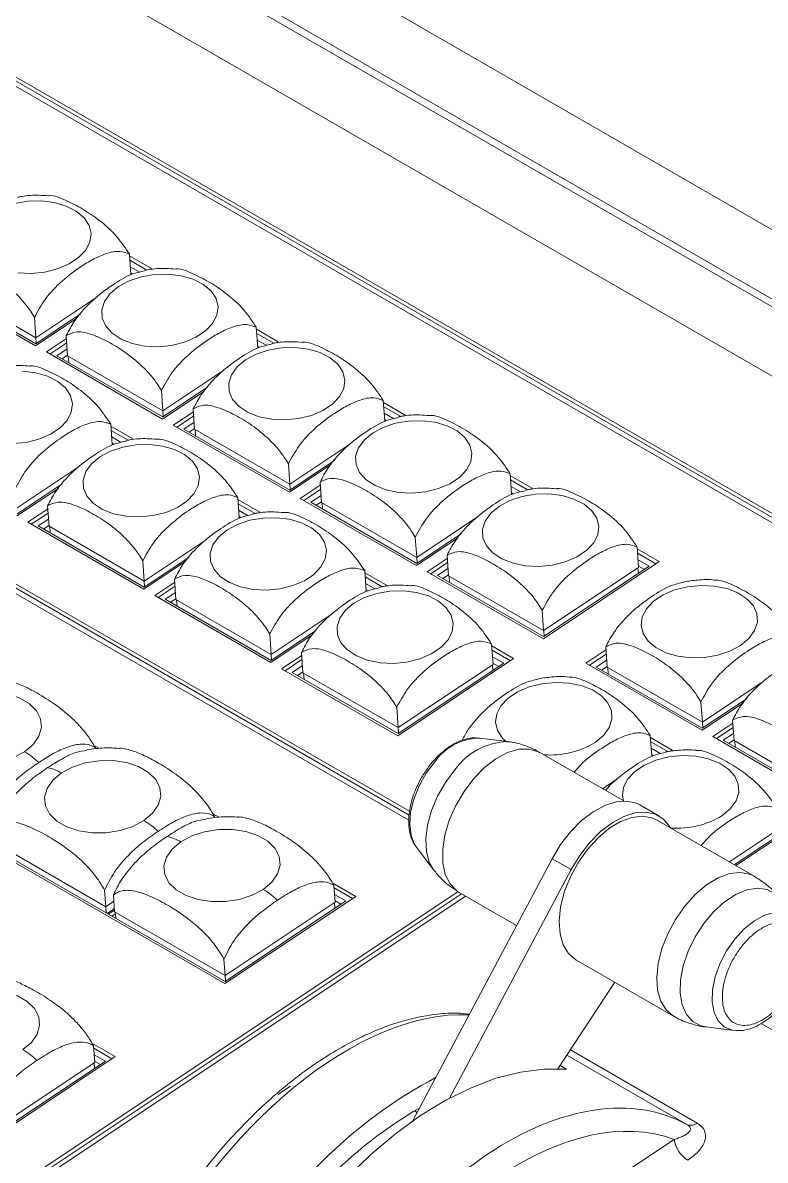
# Model space of a CAD drawing. Header units: millimetres. Extents: x 34 to 261, y 11 to 208.
# Drawn here: x 208.94 to 225.48, y 165.61 to 190.97 of the extents above; entities that cross this region are included whole.
import ezdxf

# ---------------------------------------------------------------- set-up
doc = ezdxf.new("R2010")
doc.units = ezdxf.units.MM

msp = doc.modelspace()

# ---------------------------------------------------------------- linework, layer by layer
at = {"color": 7, "linetype": 'Continuous', "lineweight": 15}
for p, q in [((195.3211, 203.8548), (252.2856, 170.9699)), ((251.6334, 169.8017), (194.6689, 202.6866)), ((194.6648, 202.5126), (251.6293, 169.6277)), ((250.9771, 168.4595), (194.0125, 201.3444)), ((248.518, 166.82), (191.5535, 199.7049)), ((248.5246, 166.7261), (191.56, 199.611)), ((196.7371, 196.502), (233.5491, 175.2509)), ((182.2969, 193.5334), (217.5384, 173.1889)), ((217.5548, 173.3899), (187.8189, 190.5561)), ((217.5472, 173.3041), (187.8254, 190.4622)), ((178.6061, 189.6564), (213.4382, 169.5483)), ((178.8386, 189.5724), (213.4444, 169.5949)), ((211.314, 185.8128), (211.3457, 185.3589)), ((211.804, 185.4887), (211.317, 185.7699)), ((211.7019, 185.4576), (211.3236, 185.6759)), ((211.5458, 185.4073), (211.3338, 185.5297)), ((211.3436, 185.3889), (211.3863, 185.3642)), ((211.7725, 185.4677), (211.804, 185.4887)), ((206.6357, 185.2624), (209.2238, 183.7684)), ((206.8682, 185.1784), (209.23, 183.815)), ((209.2307, 183.9488), (207.1094, 185.1734)), ((210.5887, 184.8542), (209.2307, 183.9488)), ((209.2307, 183.9488), (209.199, 184.4027)), ((209.2238, 183.7684), (210.1465, 184.3836)), ((209.23, 183.815), (210.226, 184.479)), ((214.1424, 184.18), (214.1741, 183.7261)), ((214.6325, 183.8559), (214.1454, 184.137)), ((209.2313, 183.9492), (209.2401, 183.8218)), ((209.9108, 183.9274), (209.4642, 183.6296)), ((209.9378, 183.5406), (209.9061, 183.9945)), ((214.5303, 183.8247), (214.152, 184.0431)), ((214.3742, 183.7745), (214.1622, 183.8969)), ((214.6009, 183.8348), (214.6325, 183.8559)), ((209.4642, 183.6296), (212.0522, 182.1356)), ((209.9174, 183.8335), (209.5432, 183.584)), ((209.9267, 183.699), (209.6967, 183.5456)), ((214.172, 183.7561), (214.2147, 183.7314)), ((209.6967, 183.5456), (212.0584, 182.1822)), ((209.8152, 183.4772), (209.9366, 183.5581)), ((212.0591, 182.316), (209.9378, 183.5406)), ((209.9526, 183.5321), (209.9623, 183.3922)), ((213.4172, 183.2214), (212.0591, 182.316)), ((212.0584, 182.1822), (213.0544, 182.8462)), ((212.0591, 182.316), (212.0275, 182.7699)), ((212.0522, 182.1356), (212.975, 182.7508)), ((212.7662, 181.9078), (212.7346, 182.3617)), ((216.9709, 182.5472), (217.0025, 182.0933)), ((217.4609, 182.2231), (216.9739, 182.5042)), ((217.3587, 182.1919), (216.9804, 182.4103)), ((212.0597, 182.3163), (212.0686, 182.189)), ((212.7392, 182.2946), (212.2926, 181.9968)), ((212.7458, 182.2006), (212.3716, 181.9512)), ((217.2026, 182.1417), (216.9906, 182.2641)), ((217.0004, 182.1232), (217.0431, 182.0986)), ((217.4293, 182.202), (217.4609, 182.2231)), ((210.8995, 182.0178), (210.9311, 181.5639)), ((211.3895, 181.6937), (210.9025, 181.9749)), ((211.2873, 181.6626), (210.909, 181.881)), ((212.2926, 181.9968), (214.8806, 180.5027)), ((212.7552, 182.0662), (212.5251, 181.9128)), ((212.5251, 181.9128), (214.8868, 180.5493)), ((212.6436, 181.8443), (212.765, 181.9253)), ((214.8875, 180.6832), (212.7662, 181.9078)), ((212.781, 181.8992), (212.7907, 181.7594)), ((211.1312, 181.6124), (210.9192, 181.7348)), ((210.929, 181.5939), (210.9717, 181.5692)), ((211.3579, 181.6727), (211.3895, 181.6937)), ((216.2456, 181.5886), (214.8875, 180.6832)), ((214.8875, 180.6832), (214.8559, 181.1371)), ((214.8806, 180.5027), (215.8034, 181.118)), ((214.8868, 180.5493), (215.8828, 181.2134)), ((210.1742, 181.0593), (208.8161, 180.1538)), ((219.7993, 180.9143), (219.831, 180.4604)), ((220.2893, 180.5903), (219.8023, 180.8714)), ((208.8092, 179.9734), (209.732, 180.5886)), ((208.8154, 180.02), (209.8114, 180.684)), ((214.8881, 180.6835), (214.897, 180.5561)), ((215.5677, 180.6617), (215.121, 180.364)), ((215.5742, 180.5678), (215.2, 180.3183)), ((215.5947, 180.275), (215.563, 180.7288)), ((220.1871, 180.5591), (219.8088, 180.7775)), ((220.0311, 180.5089), (219.819, 180.6313)), ((220.2578, 180.5692), (220.2893, 180.5903)), ((213.7279, 180.385), (213.7596, 179.9311)), ((214.2179, 180.0609), (213.7309, 180.3421)), ((215.121, 180.364), (217.709, 178.8699)), ((215.5836, 180.4333), (215.3535, 180.2799)), ((219.8289, 180.4904), (219.8716, 180.4658)), ((209.4963, 180.1324), (209.0496, 179.8346)), ((209.5232, 179.7456), (209.4916, 180.1995)), ((214.1157, 180.0298), (213.7374, 180.2482)), ((213.9597, 179.9796), (213.7476, 180.1019)), ((214.1864, 180.0399), (214.2179, 180.0609)), ((215.3535, 180.2799), (217.7153, 178.9165)), ((215.472, 180.2115), (215.5934, 180.2925)), ((217.716, 179.0503), (215.5947, 180.275)), ((215.6094, 180.2664), (215.6192, 180.1266)), ((209.0496, 179.8346), (211.6376, 178.3406)), ((209.5028, 180.0385), (209.1286, 179.789)), ((209.5122, 179.904), (209.2821, 179.7506)), ((213.7575, 179.9611), (213.8002, 179.9364)), ((219.074, 179.9558), (217.716, 179.0503)), ((209.2821, 179.7506), (211.6438, 178.3872)), ((209.4006, 179.6822), (209.522, 179.7631)), ((211.6446, 178.521), (209.5232, 179.7456)), ((209.538, 179.7371), (209.5478, 179.5972)), ((217.7153, 178.9165), (218.7112, 179.5806)), ((213.0026, 179.4264), (211.6446, 178.521)), ((217.716, 179.0503), (217.6843, 179.5042)), ((217.709, 178.8699), (218.6318, 179.4852)), ((211.6438, 178.3872), (212.6398, 179.0512)), ((217.7165, 179.0507), (217.7254, 178.9233)), ((218.4231, 178.6421), (218.3914, 179.096)), ((222.6277, 179.2815), (222.6594, 178.8276)), ((223.1177, 178.9574), (222.6307, 179.2386)), ((223.0453, 178.9091), (222.6373, 179.1447)), ((211.6446, 178.521), (211.6129, 178.9749)), ((211.6376, 178.3406), (212.5604, 178.9558)), ((218.3961, 179.0289), (217.9495, 178.7311)), ((218.4026, 178.935), (218.0285, 178.6855)), ((218.412, 178.8005), (218.1819, 178.6471)), ((220.5375, 177.2371), (223.1177, 178.9574)), ((220.5437, 177.2837), (222.8984, 178.8536)), ((222.6594, 178.8276), (220.5444, 177.4175)), ((222.6459, 178.8186), (222.6547, 178.6912)), ((222.8984, 178.8536), (222.6475, 178.9985)), ((222.6573, 178.8576), (222.7897, 178.7812)), ((212.3517, 178.1128), (212.32, 178.5667)), ((216.5563, 178.7522), (216.588, 178.2983)), ((217.0463, 178.4281), (216.5593, 178.7093)), ((216.9442, 178.397), (216.5659, 178.6153)), ((217.9495, 178.7311), (220.5375, 177.2371)), ((218.1819, 178.6471), (220.5437, 177.2837)), ((218.3004, 178.5787), (218.4219, 178.6597)), ((220.5444, 177.4175), (218.4231, 178.6421)), ((218.4378, 178.6336), (218.4476, 178.4938)), ((211.6451, 178.5214), (211.654, 178.394)), ((212.3247, 178.4996), (211.878, 178.2018)), ((212.3312, 178.4057), (211.957, 178.1562)), ((216.7881, 178.3467), (216.5761, 178.4691)), ((216.5859, 178.3283), (216.6286, 178.3036)), ((217.0148, 178.4071), (217.0463, 178.4281)), ((211.878, 178.2018), (214.4661, 176.7078)), ((212.3406, 178.2712), (212.1105, 178.1178)), ((212.1105, 178.1178), (214.4723, 176.7544)), ((212.229, 178.0494), (212.3505, 178.1303)), ((214.473, 176.8882), (212.3517, 178.1128)), ((212.3664, 178.1043), (212.3762, 177.9644)), ((215.831, 177.7936), (214.473, 176.8882)), ((220.5444, 177.4175), (220.5127, 177.8714)), ((214.473, 176.8882), (214.4413, 177.3421)), ((214.4661, 176.7078), (215.3888, 177.323)), ((214.4723, 176.7544), (215.4683, 177.4184)), ((220.545, 177.4179), (220.5539, 177.2905)), ((219.3847, 177.1194), (219.4164, 176.6655)), ((219.8748, 176.7953), (219.3877, 177.0764)), ((221.9269, 177.055), (221.9586, 176.6011)), ((214.4736, 176.8886), (214.4824, 176.7612)), ((215.1531, 176.8668), (214.7065, 176.569)), ((215.1597, 176.7729), (214.7855, 176.5234)), ((215.1801, 176.48), (215.1484, 176.9339)), ((217.2945, 175.075), (219.8748, 176.7953)), ((219.8023, 176.747), (219.3943, 176.9825)), ((219.6554, 176.6915), (219.4045, 176.8363)), ((221.9316, 176.9879), (221.485, 176.6901)), ((221.9382, 176.894), (221.564, 176.6445)), ((221.9476, 176.7595), (221.7175, 176.6061)), ((214.7065, 176.569), (217.2945, 175.075)), ((215.169, 176.6384), (214.939, 176.485)), ((217.3007, 175.1216), (219.6554, 176.6915)), ((219.4164, 176.6655), (217.3014, 175.2554)), ((219.4029, 176.6564), (219.4118, 176.529)), ((219.4143, 176.6954), (219.5467, 176.619)), ((221.485, 176.6901), (224.073, 175.1961)), ((221.7175, 176.6061), (224.0792, 175.2427)), ((221.836, 176.5377), (221.9574, 176.6186)), ((224.0799, 175.3765), (221.9586, 176.6011)), ((221.9734, 176.5926), (221.9831, 176.4527)), ((214.939, 176.485), (217.3007, 175.1216)), ((215.0575, 176.4166), (215.1789, 176.4975)), ((217.3014, 175.2554), (215.1801, 176.48)), ((215.1949, 176.4715), (215.2046, 176.3316)), ((225.438, 176.2819), (224.0799, 175.3765)), ((224.0799, 175.3765), (224.0483, 175.8304)), ((224.073, 175.1961), (224.9958, 175.8113)), ((224.0792, 175.2427), (225.0752, 175.9067)), ((217.3014, 175.2554), (217.2698, 175.7093)), ((217.302, 175.2557), (217.3109, 175.1283)), ((224.0894, 175.2495), (224.0805, 175.3769)), ((224.7601, 175.3551), (224.3134, 175.0573)), ((224.7666, 175.2612), (224.3924, 175.0117)), ((224.7554, 175.4222), (224.787, 174.9683)), ((219.74, 174.9429), (219.1132, 175.0222)), ((222.9519, 174.6244), (222.9203, 175.0783)), ((223.4103, 174.7543), (222.9233, 175.0354)), ((224.3134, 175.0573), (226.9014, 173.5633)), ((224.776, 175.1267), (224.5459, 174.9733)), ((224.6644, 174.9049), (224.7858, 174.9858)), ((210.6471, 174.7904), (210.5176, 174.8652)), ((223.3132, 174.7202), (222.9298, 174.9415)), ((223.152, 174.6729), (222.94, 174.7953)), ((223.3703, 174.7276), (223.4103, 174.7543)), ((224.5459, 174.9733), (226.9076, 173.6099)), ((226.9084, 173.7437), (224.787, 174.9683)), ((224.8018, 174.9598), (224.8116, 174.8199)), ((222.333, 173.6197), (220.4625, 174.6995)), ((222.9498, 174.6544), (222.9925, 174.6298)), ((222.195, 174.1198), (221.8571, 173.8945)), ((223.1115, 173.2858), (222.6872, 173.5307)), ((213.3058, 173.2556), (213.1763, 173.3303)), ((225.2361, 171.9438), (223.0615, 173.1992)), ((225.7804, 172.9916), (224.6855, 172.2617)), ((224.7927, 172.1998), (226.0193, 173.0176)), ((224.8268, 172.1801), (226.2387, 173.1214)), ((210.7864, 171.2635), (208.3257, 172.6841)), ((217.7085, 172.5889), (218.0906, 172.0857)), ((220.7319, 172.3339), (217.6207, 166.4847)), ((221.1561, 172.089), (220.7319, 172.3339)), ((221.1561, 172.089), (218.4473, 166.9963)), ((216.3569, 171.4942), (215.8351, 171.7955)), ((215.8985, 171.3644), (215.8728, 171.7325)), ((218.641, 171.6009), (205.7006, 162.9733)), ((218.7147, 171.5517), (205.7072, 162.8794)), ((205.8703, 162.8753), (218.8054, 171.4994)), ((210.7864, 171.2635), (210.7607, 171.6316)), ((210.9587, 171.5173), (210.9844, 171.1492)), ((213.4382, 169.5483), (216.3569, 171.4942)), ((216.2844, 171.4459), (215.8764, 171.6815)), ((216.1375, 171.3904), (215.8866, 171.5353)), ((218.6627, 171.5818), (219.9397, 170.8446)), ((210.968, 171.3846), (210.7864, 171.2635)), ((210.7968, 171.1233), (210.787, 171.2639)), ((210.9794, 171.2208), (210.8163, 171.1121)), ((210.9816, 171.189), (210.8431, 171.0966)), ((213.4444, 169.5949), (216.1375, 171.3904)), ((215.8985, 171.3644), (213.4451, 169.7287)), ((215.885, 171.3554), (215.8939, 171.228)), ((215.8964, 171.3944), (216.0288, 171.318)), ((210.8295, 171.1045), (210.8284, 171.1201)), ((210.9209, 171.0517), (211.0016, 171.1055)), ((213.4451, 169.7287), (210.9844, 171.1492)), ((210.9992, 171.1407), (211.0089, 171.0009)), ((213.4451, 169.7287), (213.4195, 170.0968)), ((221.2616, 170.0814), (223.4363, 168.826)), ((213.4546, 169.6017), (213.4457, 169.7291)), ((220.8636, 167.6489), (222.1286, 169.5809)), ((225.3875, 168.6577), (239.2614, 160.6484)), ((224.1588, 168.5827), (224.7855, 168.5034)), ((224.8382, 168.4991), (224.7855, 168.5034)), ((210.9989, 167.922), (210.4771, 168.2232)), ((210.5406, 167.7922), (210.5149, 168.1602)), ((208.0802, 165.976), (210.9989, 167.922)), ((210.9265, 167.8737), (210.5184, 168.1092)), ((210.5286, 167.963), (210.7795, 167.8182)), ((210.7795, 167.8182), (208.0864, 166.0226)), ((210.5406, 167.7922), (208.0872, 166.1564)), ((210.527, 167.7831), (210.5359, 167.6557)), ((210.5385, 167.8221), (210.6709, 167.7457)), ((220.9103, 167.7202), (221.0524, 167.6382)), ((217.7228, 166.6767), (217.6629, 166.7112)), ((221.299, 164.6407), (223.4515, 166.0758))]:
    msp.add_line(p, q, dxfattribs=at)
at = {"color": 8, "linetype": 'Continuous', "lineweight": 15}
for p, q in [((223.7458, 166.4036), (221.0625, 167.9526)), ((221.1392, 168.0698), (223.9652, 166.4384))]:
    msp.add_line(p, q, dxfattribs=at)
at = {"color": 7, "linetype": 'Continuous', "lineweight": 15, "flags": 128}
for points in [[(208.753, 186.938), (209.048, 186.9889), (209.3493, 186.9966), (209.6405, 186.9609), (209.906, 186.8835), (210.1315, 186.7687), (210.3047, 186.6228), (210.4164, 186.4534), (210.4606, 186.2699), (210.4347, 186.082), (210.3404, 185.8999), (210.1825, 185.7335), (209.9697, 185.5916), (209.7134, 185.4819), (209.4275, 185.4105), (209.1273, 185.381), (208.829, 185.3951)], [(211.0723, 185.0874), (211.3084, 185.2141), (211.5814, 185.3052), (211.8765, 185.3561), (212.1777, 185.3638), (212.469, 185.328), (212.7345, 185.2507), (212.9599, 185.1359), (213.1332, 184.99), (213.2449, 184.8206), (213.289, 184.6371), (213.2632, 184.4492), (213.1688, 184.2671), (213.0109, 184.1006), (212.7982, 183.9588), (212.5419, 183.8491), (212.2559, 183.7776), (211.9557, 183.7482), (211.6574, 183.7623), (211.3772, 183.8192), (211.13, 183.9159), (210.9293, 184.0472), (210.7859, 184.2059), (210.7075, 184.3835), (210.6982, 184.5705), (210.7587, 184.7568), (210.8857, 184.9322), (211.0723, 185.0874)], [(213.9007, 183.4546), (214.1369, 183.5812), (214.4098, 183.6724), (214.7049, 183.7232), (215.0062, 183.731), (215.2974, 183.6952), (215.5629, 183.6179), (215.7883, 183.5031), (215.9616, 183.3571), (216.0733, 183.1878), (216.1174, 183.0043), (216.0916, 182.8164), (215.9972, 182.6343), (215.8394, 182.4678), (215.6266, 182.3259), (215.3703, 182.2163), (215.0843, 182.1448), (214.7841, 182.1153), (214.4859, 182.1294), (214.2056, 182.1864), (213.9585, 182.2831), (213.7578, 182.4143), (213.6143, 182.5731), (213.5359, 182.7507), (213.5267, 182.9377), (213.5872, 183.1239), (213.7141, 183.2994), (213.9007, 183.4546)], [(208.9348, 183.2016), (209.226, 183.1659), (209.4915, 183.0885), (209.7169, 182.9738), (209.8902, 182.8278), (210.0019, 182.6585), (210.046, 182.4749), (210.0202, 182.287), (209.9258, 182.1049), (209.768, 181.9385), (209.5552, 181.7966), (209.2989, 181.687), (209.0129, 181.6155), (208.7127, 181.586)], [(216.7291, 181.8218), (216.9653, 181.9484), (217.2382, 182.0396), (217.5333, 182.0904), (217.8346, 182.0982), (218.1258, 182.0624), (218.3913, 181.9851), (218.6168, 181.8703), (218.79, 181.7243), (218.9017, 181.555), (218.9458, 181.3714), (218.92, 181.1836), (218.8256, 181.0015), (218.6678, 180.835), (218.455, 180.6931), (218.1987, 180.5835), (217.9128, 180.512), (217.6126, 180.4825), (217.3143, 180.4966), (217.034, 180.5536), (216.7869, 180.6503), (216.5862, 180.7815), (216.4427, 180.9403), (216.3643, 181.1179), (216.3551, 181.3049), (216.4156, 181.4911), (216.5426, 181.6666), (216.7291, 181.8218)], [(210.6577, 181.2925), (210.8939, 181.4191), (211.1668, 181.5103), (211.4619, 181.5611), (211.7632, 181.5688), (212.0544, 181.5331), (212.3199, 181.4557), (212.5454, 181.341), (212.7186, 181.195), (212.8303, 181.0257), (212.8744, 180.8421), (212.8486, 180.6542), (212.7542, 180.4721), (212.5964, 180.3057), (212.3836, 180.1638), (212.1273, 180.0542), (211.8414, 179.9827), (211.5412, 179.9532), (211.2429, 179.9673), (210.9626, 180.0242), (210.7155, 180.1209), (210.5148, 180.2522), (210.3713, 180.4109), (210.2929, 180.5886), (210.2837, 180.7755), (210.3442, 180.9618), (210.4712, 181.1372), (210.6577, 181.2925)], [(219.5576, 180.189), (219.7937, 180.3156), (220.0667, 180.4068), (220.3617, 180.4576), (220.663, 180.4654), (220.9543, 180.4296), (221.2198, 180.3522), (221.4452, 180.2375), (221.6184, 180.0915), (221.7301, 179.9222), (221.7743, 179.7386), (221.7484, 179.5507), (221.6541, 179.3687), (221.4962, 179.2022), (221.2834, 179.0603), (221.0271, 178.9507), (220.7412, 178.8792), (220.441, 178.8497), (220.1427, 178.8638), (219.8625, 178.9208), (219.6153, 179.0175), (219.4146, 179.1487), (219.2712, 179.3074), (219.1927, 179.4851), (219.1835, 179.6721), (219.244, 179.8583), (219.371, 180.0338), (219.5576, 180.189)], [(213.4862, 179.6597), (213.7223, 179.7863), (213.9953, 179.8774), (214.2903, 179.9283), (214.5916, 179.936), (214.8828, 179.9002), (215.1483, 179.8229), (215.3738, 179.7081), (215.547, 179.5622), (215.6587, 179.3928), (215.7029, 179.2093), (215.677, 179.0214), (215.5827, 178.8393), (215.4248, 178.6728), (215.212, 178.531), (214.9557, 178.4213), (214.6698, 178.3498), (214.3696, 178.3204), (214.0713, 178.3345), (213.791, 178.3914), (213.5439, 178.4881), (213.3432, 178.6194), (213.1998, 178.7781), (213.1213, 178.9557), (213.1121, 179.1427), (213.1726, 179.329), (213.2996, 179.5044), (213.4862, 179.6597)], [(216.3146, 178.0268), (216.5507, 178.1534), (216.8237, 178.2446), (217.1188, 178.2955), (217.42, 178.3032), (217.7113, 178.2674), (217.9768, 178.1901), (218.2022, 178.0753), (218.3755, 177.9293), (218.4872, 177.76), (218.5313, 177.5765), (218.5055, 177.3886), (218.4111, 177.2065), (218.2532, 177.04), (218.0405, 176.8982), (217.7842, 176.7885), (217.4982, 176.717), (217.198, 176.6875), (216.8997, 176.7017), (216.6195, 176.7586), (216.3723, 176.8553), (216.1716, 176.9866), (216.0282, 177.1453), (215.9498, 177.3229), (215.9405, 177.5099), (216.001, 177.6962), (216.128, 177.8716), (216.3146, 178.0268)], [(224.9316, 177.0866), (224.6954, 176.96), (224.4225, 176.8689), (224.1274, 176.818), (223.8261, 176.8103), (223.5349, 176.8461), (223.2694, 176.9234), (223.0439, 177.0382), (222.8707, 177.1841), (222.759, 177.3535), (222.7149, 177.537), (222.7407, 177.7249), (222.8351, 177.907), (222.9929, 178.0734), (223.2057, 178.2153), (223.462, 178.325), (223.748, 178.3964), (224.0482, 178.4259), (224.3464, 178.4118), (224.6267, 178.3549), (224.8738, 178.2582), (225.0745, 178.1269), (225.218, 177.9682), (225.2964, 177.7905), (225.3056, 177.6036), (225.2451, 177.4173), (225.1182, 177.2419), (224.9316, 177.0866)], [(219.7051, 174.9473), (219.6277, 175.022), (219.516, 175.1913), (219.4719, 175.3749), (219.4977, 175.5627), (219.5921, 175.7448), (219.7499, 175.9113), (219.9627, 176.0532), (220.219, 176.1628), (220.505, 176.2343), (220.8052, 176.2638), (221.1034, 176.2497), (221.3837, 176.1927), (221.6309, 176.096), (221.8316, 175.9648), (221.975, 175.806), (222.0534, 175.6284), (222.0627, 175.4414), (222.0021, 175.2552), (221.8752, 175.0797), (221.6886, 174.9245), (221.6886, 174.9245)], [(207.1404, 175.7806), (207.3864, 175.9115), (207.6716, 176.0038), (207.9793, 176.0524), (208.2917, 176.0543), (208.5906, 176.0095), (208.8586, 175.9205), (209.0802, 175.7926), (209.2425, 175.6331), (209.336, 175.4514), (209.3554, 175.258), (209.2995, 175.0641), (209.1715, 174.881), (208.9788, 174.7193)], [(208.9788, 174.7193), (208.7328, 174.5885), (208.4476, 174.4961), (208.1399, 174.4476), (207.8275, 174.4456), (207.5286, 174.4905), (207.2606, 174.5794), (207.039, 174.7074), (206.8767, 174.8668), (206.7831, 175.0485), (206.7638, 175.242), (206.8197, 175.4359), (206.9477, 175.619), (207.1404, 175.7806)], [(220.4625, 174.6995), (220.4274, 174.7183), (220.2217, 174.7785), (219.989, 174.7716), (219.7389, 174.698), (219.4815, 174.5606), (219.2275, 174.3651), (218.9872, 174.1195)], [(209.7991, 174.2458), (210.0451, 174.3766), (210.3303, 174.469), (210.638, 174.5175), (210.9504, 174.5195), (211.2493, 174.4746), (211.5173, 174.3857), (211.7389, 174.2578), (211.9012, 174.0983), (211.9948, 173.9166), (212.0141, 173.7231), (211.9582, 173.5292), (211.8302, 173.3461), (211.6376, 173.1845)], [(218.1192, 174.4933), (217.9279, 174.2377), (217.7693, 173.9555), (217.6515, 173.6609), (217.5803, 173.3686), (217.5593, 173.0932), (217.5895, 172.8487), (217.6695, 172.6472), (217.7085, 172.5889)], [(222.3217, 173.6196), (222.3003, 173.742), (222.3262, 173.9299), (222.4205, 174.112), (222.5784, 174.2785), (222.7912, 174.4204), (223.0474, 174.53), (223.3334, 174.6015), (223.6336, 174.631), (223.9319, 174.6168), (224.2121, 174.5599), (224.4593, 174.4632), (224.66, 174.3319), (224.8034, 174.1732), (224.8819, 173.9956), (224.8911, 173.8086), (224.8306, 173.6224), (224.7036, 173.4469), (224.517, 173.2917), (224.517, 173.2917)], [(211.6376, 173.1845), (211.3915, 173.0537), (211.1063, 172.9613), (210.7986, 172.9127), (210.4862, 172.9108), (210.1873, 172.9556), (209.9193, 173.0446), (209.6977, 173.1725), (209.5354, 173.332), (209.4419, 173.5137), (209.4225, 173.7071), (209.4785, 173.901), (209.6065, 174.0841), (209.7991, 174.2458)], [(222.6872, 173.5307), (222.6097, 173.5687), (222.3963, 173.6176), (222.1582, 173.6016), (221.9043, 173.5211), (221.6441, 173.3792), (221.3874, 173.1812), (221.1439, 172.9346), (220.9226, 172.6486), (220.7319, 172.3339)], [(223.0615, 173.1992), (222.9646, 173.2442), (222.7494, 173.2833), (222.5101, 173.2551), (222.2565, 173.1608), (221.9991, 173.0043), (221.7483, 172.7919), (221.5144, 172.5324), (221.3071, 172.2364), (221.1347, 171.9159), (221.0043, 171.5842), (220.9213, 171.2548), (220.8891, 170.9411), (220.909, 170.6561), (220.9802, 170.4114), (221.0997, 170.2169), (221.2616, 170.0814)], [(223.3689, 173.0178), (223.3557, 173.0405), (223.2146, 173.2116), (223.034, 173.3238), (222.8206, 173.3727), (222.5825, 173.3566), (222.3286, 173.2761), (222.0684, 173.1342), (221.8117, 172.9363), (221.5681, 172.6897), (221.3468, 172.4037), (221.1561, 172.089)], [(212.4578, 172.7109), (212.7038, 172.8418), (212.989, 172.9341), (213.2967, 172.9827), (213.6091, 172.9846), (213.908, 172.9398), (214.176, 172.8508), (214.3977, 172.7229), (214.5599, 172.5634), (214.6535, 172.3817), (214.6728, 172.1883), (214.6169, 171.9944), (214.4889, 171.8113), (214.2963, 171.6496)], [(214.2963, 171.6496), (214.0502, 171.5188), (213.7651, 171.4264), (213.4573, 171.3779), (213.145, 171.3759), (212.8461, 171.4208), (212.578, 171.5097), (212.3564, 171.6377), (212.1941, 171.7971), (212.1006, 171.9789), (212.0812, 172.1723), (212.1372, 172.3662), (212.2652, 172.5493), (212.4578, 172.7109)], [(207.0998, 169.1387), (207.3459, 169.2695), (207.631, 169.3619), (207.9388, 169.4104), (208.2511, 169.4124), (208.55, 169.3675), (208.8181, 169.2786), (209.0397, 169.1506), (209.202, 168.9912), (209.2955, 168.8094), (209.3149, 168.616), (209.2589, 168.4221), (209.1309, 168.239), (208.9383, 168.0774)], [(221.0524, 167.6382), (220.55, 167.6437), (220.0247, 167.5767), (219.4816, 167.4378), (218.9261, 167.2286), (218.3638, 166.951), (217.8003, 166.6078), (217.241, 166.2024), (216.6917, 165.7389), (216.1577, 165.2218), (215.6444, 164.6563), (215.1568, 164.0479), (214.6998, 163.4029)], [(214.9046, 167.2608), (214.7738, 167.1795), (214.6262, 167.0735)]]:
    msp.add_lwpolyline(points, dxfattribs=at)
at = {"color": 8, "linetype": 'Continuous', "lineweight": 15, "flags": 128}
for points in [[(218.5665, 174.3145), (218.3566, 174.0346), (218.1798, 173.727), (218.044, 173.4049), (217.9549, 173.0826), (217.9166, 172.7742), (217.9306, 172.493), (217.9965, 172.2514), (218.0898, 172.0868)], [(218.9872, 174.1195), (218.7704, 173.8338), (218.5861, 173.5197), (218.4418, 173.1901), (218.3433, 172.8584), (218.2948, 172.5383), (218.2981, 172.2429), (218.3533, 171.9842), (218.4579, 171.7729), (218.6078, 171.6176), (218.6627, 171.5818)], [(223.4365, 168.8259), (223.2744, 168.9615), (223.1548, 169.1559), (223.0837, 169.4007), (223.0638, 169.6857), (223.096, 169.9993), (223.179, 170.3288), (223.3093, 170.6605), (223.4817, 170.981), (223.6891, 171.277), (223.923, 171.5365), (224.1738, 171.7489), (224.4312, 171.9054), (224.6848, 171.9997), (224.924, 172.0279), (225.1393, 171.9888), (225.236, 171.9439)], [(224.1588, 168.5827), (224.046, 168.6075), (223.8652, 168.7041), (223.7246, 168.8628), (223.6302, 169.0768), (223.5863, 169.3367), (223.5946, 169.6311), (223.6549, 169.9472), (223.7645, 170.2711), (223.9187, 170.5887), (224.1106, 170.8861), (224.332, 171.1504), (224.5731, 171.3698), (224.8234, 171.535), (225.0719, 171.6386), (225.3078, 171.6761), (225.5208, 171.646), (225.7016, 171.5494), (225.8082, 171.4398)], [(224.7855, 168.5034), (224.7438, 168.5103), (224.5699, 168.5818), (224.4336, 168.7154), (224.3415, 168.9042), (224.2984, 169.1389), (224.3064, 169.4077), (224.3651, 169.6971), (224.4715, 169.9925), (224.6204, 170.2792), (224.8042, 170.5428), (225.0138, 170.7701), (225.2386, 170.9497), (225.4673, 171.0725), (225.6886, 171.1325), (225.8912, 171.1265), (226.0651, 171.055), (226.1903, 170.9367)]]:
    msp.add_lwpolyline(points, dxfattribs=at)
at = {"color": 8, "linetype": 'Continuous', "lineweight": 15}
for centre, radius, start, end in [((219.1366, 173.7797), 1.2427, 91.07667, 144.95589), ((219.7835, 173.4524), 1.4915, 91.74505, 144.68473)]:
    msp.add_arc(centre, radius, start, end, dxfattribs=at)
at = {"color": 7, "linetype": 'Continuous', "lineweight": 15}
for centre, radius, start, end in [((220.6924, 176.5577), 1.9131, 265.6766, 301.38148), ((223.5208, 174.9249), 1.9131, 265.6766, 301.38148), ((223.089, 158.1156), 10.5691, 117.95182, 147.91608), ((222.7136, 158.3245), 9.7876, 120.30426, 146.83806), ((223.8265, 166.6038), 0.2158, 248.04305, 309.9768), ((224.1094, 166.1735), 0.6651, 188.44634, 237.82767)]:
    msp.add_arc(centre, radius, start, end, dxfattribs=at)
at = {"color": 8, "linetype": 'Continuous', "lineweight": 15}
msp.add_ellipse((215.9889, 161.6449), major_axis=(4.1761, 6.8256), ratio=0.556558, start_param=0.2951353, end_param=1.7271232, dxfattribs=at)
at = {"color": 7, "linetype": 'Continuous', "lineweight": 15}
for centre, major_axis, ratio, start_param, end_param in [((219.9195, 159.3759), (3.8092, 7.0371), 0.597666, 6.2791023, 7.9797159), ((220.2014, 159.2236), (3.6088, 6.6908), 0.5987165, 0.0863, 1.6042939)]:
    msp.add_ellipse(centre, major_axis=major_axis, ratio=ratio, start_param=start_param, end_param=end_param, dxfattribs=at)
for points, knots in [([(209.5087, 187.1106), (209.4385, 187.1164), (209.2407, 187.1325), (209.0075, 187.1198), (208.8525, 187.0864), (208.8227, 187.08)], [0, 0, 0, 0, 0.3078868, 0.8671161, 1, 1, 1, 1]), ([(211.314, 185.8128), (211.2283, 185.9414), (211.0329, 186.2347), (210.6599, 186.5637), (210.2718, 186.8276), (209.8998, 187.0136), (209.6292, 187.1278), (209.5169, 187.1128), (209.5088, 187.1117)], [0, 0, 0, 0, 0.1705389, 0.3887094, 0.581496, 0.7794792, 0.9841729, 1, 1, 1, 1]), ([(207.0777, 185.6273), (207.1519, 185.6636), (207.3211, 185.7463), (207.6778, 185.6547), (208.0589, 185.4721), (208.4395, 185.2329), (208.8031, 184.9312), (209.0605, 184.6297), (209.1698, 184.4505), (209.199, 184.4027)], [0, 0, 0, 0, 0.1399748, 0.3190446, 0.4772798, 0.6397802, 0.8077885, 0.9487232, 1, 1, 1, 1]), ([(209.199, 184.4027), (209.273, 184.5383), (209.4416, 184.8474), (209.8138, 185.226), (210.1789, 185.5032), (210.5052, 185.7016), (210.8039, 185.8369), (211.0924, 185.8994), (211.2476, 185.8387), (211.314, 185.8128)], [0, 0, 0, 0, 0.139962, 0.3190155, 0.4996803, 0.6187293, 0.739816, 0.8886059, 1, 1, 1, 1]), ([(211.6533, 185.4364), (211.5541, 185.4157), (211.3211, 185.367), (210.9808, 185.1559), (210.6581, 184.9244), (210.3676, 184.6662), (210.0965, 184.3557), (209.9632, 184.1028), (209.9061, 183.9945)], [0, 0, 0, 0, 0.16437301, 0.38606444, 0.53214785, 0.68073165, 0.86330973, 1, 1, 1, 1]), ([(212.3371, 185.4778), (212.2669, 185.4835), (212.0691, 185.4997), (211.8359, 185.487), (211.6809, 185.4536), (211.6511, 185.4472)], [0, 0, 0, 0, 0.3078868, 0.8671161, 1, 1, 1, 1]), ([(214.1424, 184.18), (214.0567, 184.3086), (213.8613, 184.6019), (213.4884, 184.9308), (213.1003, 185.1948), (212.7283, 185.3808), (212.4576, 185.495), (212.3453, 185.48), (212.3372, 185.4789)], [0, 0, 0, 0, 0.1705389, 0.3887094, 0.581496, 0.7794792, 0.9841729, 1, 1, 1, 1]), ([(212.0275, 182.7699), (212.1014, 182.9055), (212.2701, 183.2146), (212.6423, 183.5932), (213.0073, 183.8704), (213.3336, 184.0688), (213.6323, 184.2041), (213.9209, 184.2666), (214.076, 184.2059), (214.1424, 184.18)], [0, 0, 0, 0, 0.139962, 0.3190155, 0.4996803, 0.6187293, 0.739816, 0.8886059, 1, 1, 1, 1]), ([(209.9061, 183.9945), (209.9803, 184.0308), (210.1495, 184.1135), (210.5062, 184.0219), (210.8873, 183.8393), (211.268, 183.6001), (211.6315, 183.2984), (211.8889, 182.9968), (211.9983, 182.8177), (212.0275, 182.7699)], [0, 0, 0, 0, 0.1399748, 0.3190446, 0.4772798, 0.6397802, 0.8077885, 0.9487232, 1, 1, 1, 1]), ([(215.1656, 183.845), (215.0953, 183.8507), (214.8976, 183.8669), (214.6643, 183.8542), (214.5093, 183.8208), (214.4795, 183.8144)], [0, 0, 0, 0, 0.3078868, 0.8671161, 1, 1, 1, 1]), ([(216.9709, 182.5472), (216.8851, 182.6758), (216.6897, 182.969), (216.3168, 183.298), (215.9287, 183.5619), (215.5567, 183.7479), (215.286, 183.8622), (215.1737, 183.8472), (215.1657, 183.8461)], [0, 0, 0, 0, 0.1705389, 0.3887094, 0.581496, 0.7794792, 0.9841729, 1, 1, 1, 1]), ([(214.4817, 183.8036), (214.3825, 183.7828), (214.1495, 183.7342), (213.8092, 183.523), (213.4865, 183.2916), (213.196, 183.0333), (212.9249, 182.7229), (212.7916, 182.47), (212.7346, 182.3617)], [0, 0, 0, 0, 0.164373, 0.3860644, 0.5321479, 0.6807317, 0.8633097, 1, 1, 1, 1]), ([(209.0942, 183.3157), (209.0239, 183.3214), (208.8261, 183.3375), (208.5929, 183.3248), (208.4379, 183.2914), (208.4081, 183.285)], [0, 0, 0, 0, 0.3078868, 0.8671161, 1, 1, 1, 1]), ([(210.8995, 182.0178), (210.8137, 182.1465), (210.6183, 182.4397), (210.2454, 182.7687), (209.8573, 183.0326), (209.4853, 183.2186), (209.2146, 183.3328), (209.1023, 183.3178), (209.0942, 183.3167)], [0, 0, 0, 0, 0.1705389, 0.3887094, 0.581496, 0.7794792, 0.9841729, 1, 1, 1, 1]), ([(214.8559, 181.1371), (214.9299, 181.2727), (215.0985, 181.5817), (215.4707, 181.9604), (215.8357, 182.2376), (216.162, 182.436), (216.4608, 182.5712), (216.7493, 182.6338), (216.9044, 182.5731), (216.9709, 182.5472)], [0, 0, 0, 0, 0.139962, 0.3190155, 0.4996803, 0.6187293, 0.739816, 0.8886059, 1, 1, 1, 1]), ([(212.7346, 182.3617), (212.8088, 182.3979), (212.9779, 182.4806), (213.3346, 182.3891), (213.7158, 182.2065), (214.0964, 181.9673), (214.4599, 181.6656), (214.7173, 181.364), (214.8267, 181.1849), (214.8559, 181.1371)], [0, 0, 0, 0, 0.1399748, 0.3190446, 0.4772798, 0.6397802, 0.8077885, 0.9487232, 1, 1, 1, 1]), ([(208.7845, 180.6077), (208.8585, 180.7433), (209.0271, 181.0524), (209.3993, 181.431), (209.7643, 181.7083), (210.0906, 181.9066), (210.3894, 182.0419), (210.6779, 182.1044), (210.833, 182.0438), (210.8995, 182.0178)], [0, 0, 0, 0, 0.139962, 0.3190155, 0.4996803, 0.6187293, 0.739816, 0.8886059, 1, 1, 1, 1]), ([(217.3101, 182.1708), (217.2109, 182.15), (216.9779, 182.1013), (216.6376, 181.8902), (216.3149, 181.6588), (216.0245, 181.4005), (215.7533, 181.0901), (215.62, 180.8371), (215.563, 180.7288)], [0, 0, 0, 0, 0.164373, 0.3860644, 0.5321479, 0.6807317, 0.8633097, 1, 1, 1, 1]), ([(217.994, 182.2122), (217.9238, 182.2179), (217.726, 182.234), (217.4928, 182.2213), (217.3377, 182.188), (217.308, 182.1815)], [0, 0, 0, 0, 0.3078868, 0.8671161, 1, 1, 1, 1]), ([(219.7993, 180.9143), (219.7136, 181.043), (219.5181, 181.3362), (219.1452, 181.6652), (218.7571, 181.9291), (218.3851, 182.1151), (218.1145, 182.2293), (218.0021, 182.2143), (217.9941, 182.2133)], [0, 0, 0, 0, 0.17053895, 0.38870944, 0.581496, 0.77947916, 0.98417289, 1, 1, 1, 1]), ([(211.2387, 181.6414), (211.1395, 181.6207), (210.9065, 181.572), (210.5662, 181.3609), (210.2435, 181.1294), (209.953, 180.8712), (209.6819, 180.5608), (209.5486, 180.3078), (209.4916, 180.1995)], [0, 0, 0, 0, 0.164373, 0.3860644, 0.5321479, 0.6807317, 0.8633097, 1, 1, 1, 1]), ([(211.9226, 181.6828), (211.8524, 181.6886), (211.6546, 181.7047), (211.4213, 181.692), (211.2663, 181.6586), (211.2366, 181.6522)], [0, 0, 0, 0, 0.3078868, 0.8671161, 1, 1, 1, 1]), ([(213.7279, 180.385), (213.6421, 180.5136), (213.4467, 180.8069), (213.0738, 181.1359), (212.6857, 181.3998), (212.3137, 181.5858), (212.0431, 181.7), (211.9307, 181.685), (211.9227, 181.6839)], [0, 0, 0, 0, 0.1705389, 0.3887094, 0.581496, 0.7794792, 0.9841729, 1, 1, 1, 1]), ([(215.563, 180.7288), (215.6372, 180.7651), (215.8063, 180.8478), (216.1631, 180.7563), (216.5442, 180.5737), (216.9248, 180.3345), (217.2884, 180.0328), (217.5457, 179.7312), (217.6551, 179.552), (217.6843, 179.5042)], [0, 0, 0, 0, 0.1399748, 0.3190446, 0.4772798, 0.6397802, 0.8077885, 0.9487232, 1, 1, 1, 1]), ([(217.6843, 179.5042), (217.7583, 179.6398), (217.9269, 179.9489), (218.2991, 180.3276), (218.6641, 180.6048), (218.9905, 180.8031), (219.2892, 180.9384), (219.5777, 181.0009), (219.7329, 180.9403), (219.7993, 180.9143)], [0, 0, 0, 0, 0.139962, 0.3190155, 0.4996803, 0.6187293, 0.739816, 0.8886059, 1, 1, 1, 1]), ([(220.8224, 180.5794), (220.7522, 180.5851), (220.5544, 180.6012), (220.3212, 180.5885), (220.1662, 180.5551), (220.1364, 180.5487)], [0, 0, 0, 0, 0.3078868, 0.8671161, 1, 1, 1, 1]), ([(222.6277, 179.2815), (222.542, 179.4102), (222.3466, 179.7034), (221.9736, 180.0324), (221.5855, 180.2963), (221.2135, 180.4823), (220.9429, 180.5965), (220.8306, 180.5815), (220.8225, 180.5804)], [0, 0, 0, 0, 0.17053895, 0.38870944, 0.581496, 0.77947916, 0.98417289, 1, 1, 1, 1]), ([(211.6129, 178.9749), (211.6869, 179.1105), (211.8555, 179.4196), (212.2277, 179.7982), (212.5927, 180.0754), (212.9191, 180.2738), (213.2178, 180.4091), (213.5063, 180.4716), (213.6615, 180.411), (213.7279, 180.385)], [0, 0, 0, 0, 0.139962, 0.3190155, 0.4996803, 0.6187293, 0.739816, 0.8886059, 1, 1, 1, 1]), ([(220.1385, 180.5379), (220.0393, 180.5172), (219.8064, 180.4685), (219.466, 180.2574), (219.1434, 180.026), (218.8529, 179.7677), (218.5817, 179.4573), (218.4485, 179.2043), (218.3914, 179.096)], [0, 0, 0, 0, 0.16437301, 0.38606444, 0.53214785, 0.68073165, 0.86330973, 1, 1, 1, 1]), ([(209.4916, 180.1995), (209.5658, 180.2358), (209.7349, 180.3185), (210.0917, 180.227), (210.4728, 180.0443), (210.8534, 179.8052), (211.2169, 179.5034), (211.4743, 179.2019), (211.5837, 179.0227), (211.6129, 178.9749)], [0, 0, 0, 0, 0.1399748, 0.3190446, 0.4772798, 0.6397802, 0.8077885, 0.9487232, 1, 1, 1, 1]), ([(214.751, 180.05), (214.6808, 180.0558), (214.483, 180.0719), (214.2498, 180.0592), (214.0948, 180.0258), (214.065, 180.0194)], [0, 0, 0, 0, 0.30788682, 0.86711606, 1, 1, 1, 1]), ([(216.5563, 178.7522), (216.4706, 178.8808), (216.2752, 179.1741), (215.9022, 179.5031), (215.5141, 179.767), (215.1421, 179.953), (214.8715, 180.0672), (214.7592, 180.0522), (214.7511, 180.0511)], [0, 0, 0, 0, 0.1705389, 0.3887094, 0.581496, 0.7794792, 0.9841729, 1, 1, 1, 1]), ([(214.0671, 180.0086), (213.9679, 179.9879), (213.735, 179.9392), (213.3946, 179.7281), (213.072, 179.4966), (212.7815, 179.2384), (212.5103, 178.9279), (212.3771, 178.675), (212.32, 178.5667)], [0, 0, 0, 0, 0.16437301, 0.38606444, 0.53214785, 0.68073165, 0.86330973, 1, 1, 1, 1]), ([(220.5127, 177.8714), (220.5867, 178.007), (220.7553, 178.3161), (221.1275, 178.6947), (221.4926, 178.972), (221.8189, 179.1703), (222.1176, 179.3056), (222.4062, 179.3681), (222.5613, 179.3075), (222.6277, 179.2815)], [0, 0, 0, 0, 0.139962, 0.3190155, 0.4996803, 0.6187293, 0.739816, 0.8886059, 1, 1, 1, 1]), ([(218.3914, 179.096), (218.4656, 179.1323), (218.6348, 179.215), (218.9915, 179.1235), (219.3726, 178.9408), (219.7532, 178.7017), (220.1168, 178.4), (220.3742, 178.0984), (220.4836, 177.9192), (220.5127, 177.8714)], [0, 0, 0, 0, 0.1399748, 0.3190446, 0.4772798, 0.6397802, 0.8077885, 0.9487232, 1, 1, 1, 1]), ([(214.4413, 177.3421), (214.5153, 177.4777), (214.6839, 177.7868), (215.0561, 178.1654), (215.4212, 178.4426), (215.7475, 178.641), (216.0462, 178.7763), (216.3348, 178.8388), (216.4899, 178.7781), (216.5563, 178.7522)], [0, 0, 0, 0, 0.139962, 0.3190155, 0.4996803, 0.6187293, 0.739816, 0.8886059, 1, 1, 1, 1]), ([(212.32, 178.5667), (212.3942, 178.603), (212.5634, 178.6857), (212.9201, 178.5941), (213.3012, 178.4115), (213.6818, 178.1723), (214.0454, 177.8706), (214.3028, 177.569), (214.4121, 177.3899), (214.4413, 177.3421)], [0, 0, 0, 0, 0.1399748, 0.3190446, 0.4772798, 0.6397802, 0.8077885, 0.9487232, 1, 1, 1, 1]), ([(224.3569, 178.5445), (224.3558, 178.5446), (224.2291, 178.5623), (223.9967, 178.5557), (223.7721, 178.5226), (223.6736, 178.5082)], [0, 0, 0, 0, 0.0050377, 0.5641084, 1, 1, 1, 1]), ([(226.1633, 177.2405), (226.0775, 177.3692), (225.8821, 177.6624), (225.5092, 177.9914), (225.1211, 178.2553), (224.749, 178.4414), (224.4777, 178.5556), (224.3647, 178.5404), (224.356, 178.5392)], [0, 0, 0, 0, 0.1703141, 0.388197, 0.5807294, 0.7784516, 0.9828754, 1, 1, 1, 1]), ([(216.8956, 178.3758), (216.7964, 178.3551), (216.5634, 178.3064), (216.2231, 178.0952), (215.9004, 177.8638), (215.6099, 177.6055), (215.3388, 177.2951), (215.2055, 177.0422), (215.1484, 176.9339)], [0, 0, 0, 0, 0.16437301, 0.38606444, 0.53214785, 0.68073165, 0.86330973, 1, 1, 1, 1]), ([(217.5794, 178.4172), (217.5092, 178.4229), (217.3114, 178.4391), (217.0782, 178.4264), (216.9232, 178.393), (216.8934, 178.3866)], [0, 0, 0, 0, 0.3078868, 0.8671161, 1, 1, 1, 1]), ([(219.3847, 177.1194), (219.299, 177.248), (219.1036, 177.5412), (218.7307, 177.8702), (218.3426, 178.1341), (217.9706, 178.3202), (217.6999, 178.4344), (217.5876, 178.4194), (217.5795, 178.4183)], [0, 0, 0, 0, 0.1705389, 0.3887094, 0.581496, 0.7794792, 0.9841729, 1, 1, 1, 1]), ([(223.675, 178.4972), (223.5755, 178.4764), (223.3422, 178.4277), (223.0016, 178.2164), (222.6789, 177.9849), (222.3884, 177.7267), (222.1173, 177.4163), (221.984, 177.1633), (221.9269, 177.055)], [0, 0, 0, 0, 0.1647928, 0.3863729, 0.5323829, 0.6808921, 0.8633784, 1, 1, 1, 1]), ([(224.0483, 175.8304), (224.1222, 175.966), (224.2909, 176.2751), (224.6631, 176.6537), (225.0281, 176.9309), (225.3544, 177.1293), (225.6532, 177.2646), (225.9417, 177.3271), (226.0968, 177.2665), (226.1633, 177.2405)], [0, 0, 0, 0, 0.139962, 0.3190155, 0.4996803, 0.6187293, 0.739816, 0.8886059, 1, 1, 1, 1]), ([(215.1484, 176.9339), (215.2226, 176.9702), (215.3918, 177.0528), (215.7485, 176.9613), (216.1296, 176.7787), (216.5103, 176.5395), (216.8738, 176.2378), (217.1312, 175.9362), (217.2406, 175.7571), (217.2698, 175.7093)], [0, 0, 0, 0, 0.1399748, 0.3190446, 0.4772798, 0.6397802, 0.8077885, 0.9487232, 1, 1, 1, 1]), ([(217.2698, 175.7093), (217.3437, 175.8449), (217.5124, 176.154), (217.8846, 176.5326), (218.2496, 176.8098), (218.5759, 177.0082), (218.8746, 177.1435), (219.1632, 177.206), (219.3183, 177.1453), (219.3847, 177.1194)], [0, 0, 0, 0, 0.139962, 0.3190155, 0.4996803, 0.6187293, 0.739816, 0.8886059, 1, 1, 1, 1]), ([(221.9269, 177.055), (222.0012, 177.0913), (222.1703, 177.174), (222.527, 177.0825), (222.9082, 176.8998), (223.2888, 176.6607), (223.6523, 176.3589), (223.9097, 176.0574), (224.0191, 175.8782), (224.0483, 175.8304)], [0, 0, 0, 0, 0.1399748, 0.3190446, 0.4772798, 0.6397802, 0.8077885, 0.9487232, 1, 1, 1, 1]), ([(226.5034, 176.8644), (226.4039, 176.8436), (226.1706, 176.7948), (225.83, 176.5836), (225.5073, 176.3521), (225.2168, 176.0939), (224.9457, 175.7834), (224.8124, 175.5305), (224.7554, 175.4222)], [0, 0, 0, 0, 0.16479285, 0.38637289, 0.53238291, 0.68089206, 0.86337841, 1, 1, 1, 1]), ([(210.5554, 174.8022), (210.5183, 174.867), (210.4428, 174.9989), (210.2937, 175.1973), (210.117, 175.3931), (209.9242, 175.5694), (209.7332, 175.7198), (209.5473, 175.8494), (209.3597, 175.9672), (209.1857, 176.0664), (209.0263, 176.1486), (208.8816, 176.2149), (208.7377, 176.2711), (208.5901, 176.3123), (208.4847, 176.3357), (208.4326, 176.3325), (208.4282, 176.3323)], [0, 0, 0, 0, 0.0705112, 0.1434785, 0.2326984, 0.3244469, 0.405771, 0.487752, 0.571099, 0.6547323, 0.7195054, 0.7844497, 0.8501515, 0.9162666, 0.9929149, 1, 1, 1, 1]), ([(220.432, 176.335), (220.3325, 176.3142), (220.0992, 176.2655), (219.7586, 176.0542), (219.4358, 175.8229), (219.1459, 175.5641), (218.8923, 175.2782), (218.7723, 175.0532), (218.7292, 174.9723)], [0, 0, 0, 0, 0.1706266, 0.4000508, 0.5512296, 0.7049961, 0.8939426, 1, 1, 1, 1]), ([(221.1139, 176.3823), (221.1128, 176.3825), (220.9861, 176.4001), (220.7538, 176.3935), (220.5291, 176.3605), (220.4306, 176.346)], [0, 0, 0, 0, 0.0050377, 0.5641084, 1, 1, 1, 1]), ([(222.9203, 175.0783), (222.8345, 175.207), (222.6391, 175.5002), (222.2662, 175.8292), (221.8781, 176.0931), (221.506, 176.2793), (221.2347, 176.3934), (221.1218, 176.3782), (221.113, 176.377)], [0, 0, 0, 0, 0.1703141, 0.388197, 0.5807294, 0.7784516, 0.9828754, 1, 1, 1, 1]), ([(224.7554, 175.4222), (224.8296, 175.4585), (224.9987, 175.5412), (225.3554, 175.4496), (225.7366, 175.267), (226.1172, 175.0278), (226.4807, 174.7261), (226.7381, 174.4246), (226.8475, 174.2454), (226.8767, 174.1976)], [0, 0, 0, 0, 0.1399748, 0.3190446, 0.4772798, 0.6397802, 0.8077885, 0.9487232, 1, 1, 1, 1]), ([(219.117, 175.018), (219.0627, 175.023), (218.9434, 175.0339), (218.7543, 174.9895), (218.5631, 174.9071), (218.381, 174.7904), (218.2239, 174.6576), (218.0902, 174.5178), (217.9564, 174.355), (217.875, 174.2244), (217.8248, 174.1439)], [0, 0, 0, 0, 0.1182575, 0.260117, 0.3971911, 0.5249015, 0.6562583, 0.7539597, 0.848233, 1, 1, 1, 1]), ([(221.2232, 174.2604), (221.2881, 174.3344), (221.4789, 174.5521), (221.7866, 174.7665), (222.1111, 174.9677), (222.4103, 175.1023), (222.6987, 175.165), (222.8538, 175.1043), (222.9203, 175.0783)], [0, 0, 0, 0, 0.1200935, 0.3535322, 0.5073566, 0.6638138, 0.8560666, 1, 1, 1, 1]), ([(209.2943, 174.4779), (209.4023, 174.547), (209.618, 174.6849), (209.9457, 174.8371), (210.2566, 174.9084), (210.4575, 174.8699), (210.5409, 174.8122), (210.5554, 174.8022)], [0, 0, 0, 0, 0.23929586, 0.47800961, 0.72561538, 0.9522674, 1, 1, 1, 1]), ([(210.3645, 174.7472), (210.2825, 174.7368), (210.1039, 174.7142), (209.8048, 174.5605), (209.597, 174.4296), (209.4923, 174.3636)], [0, 0, 0, 0, 0.2957653, 0.6447589, 1, 1, 1, 1]), ([(211.0867, 174.7929), (210.9766, 174.7998), (210.735, 174.8151), (210.4943, 174.7782), (210.3632, 174.7581)], [0, 0, 0, 0, 0.4557876, 1, 1, 1, 1]), ([(213.2141, 173.2673), (213.177, 173.3321), (213.1015, 173.464), (212.9524, 173.6624), (212.7757, 173.8582), (212.5829, 174.0346), (212.3919, 174.185), (212.206, 174.3145), (212.0184, 174.4324), (211.8444, 174.5316), (211.685, 174.6137), (211.5404, 174.68), (211.3964, 174.7363), (211.2488, 174.7775), (211.1435, 174.8008), (211.0913, 174.7977), (211.0869, 174.7974)], [0, 0, 0, 0, 0.0705112, 0.1434785, 0.2326984, 0.3244469, 0.405771, 0.487752, 0.571099, 0.6547323, 0.7195054, 0.7844497, 0.8501515, 0.9162666, 0.9929149, 1, 1, 1, 1]), ([(220.4609, 174.6958), (220.4464, 174.7057), (220.3353, 174.7813), (220.0953, 174.8655), (219.863, 174.9377), (219.7396, 174.9419), (219.7337, 174.9421)], [0, 0, 0, 0, 0.0682204, 0.5206853, 0.9773414, 1, 1, 1, 1]), ([(223.9423, 174.7495), (223.9412, 174.7497), (223.8145, 174.7673), (223.5822, 174.7607), (223.3575, 174.7277), (223.2591, 174.7132)], [0, 0, 0, 0, 0.0050377, 0.5641084, 1, 1, 1, 1]), ([(225.7487, 173.4455), (225.663, 173.5742), (225.4675, 173.8674), (225.0946, 174.1964), (224.7065, 174.4603), (224.3345, 174.6464), (224.0631, 174.7606), (223.9502, 174.7454), (223.9415, 174.7442)], [0, 0, 0, 0, 0.1703141, 0.388197, 0.5807294, 0.7784516, 0.9828754, 1, 1, 1, 1]), ([(208.102, 173.1665), (208.1701, 173.3033), (208.324, 173.6129), (208.6488, 173.9717), (208.9819, 174.2607), (209.1895, 174.4051), (209.2943, 174.4779)], [0, 0, 0, 0, 0.2379154, 0.5382584, 0.7670811, 1, 1, 1, 1]), ([(208.9788, 174.7193), (209.0377, 174.6819), (209.1442, 174.6142), (209.2479, 174.5201), (209.2943, 174.4779)], [0, 0, 0, 0, 0.5520218, 1, 1, 1, 1]), ([(223.2604, 174.7022), (223.161, 174.6813), (222.9278, 174.6324), (222.5862, 174.4227), (222.2663, 174.187), (222.0534, 174.015), (221.9483, 173.8849), (221.9246, 173.8555)], [0, 0, 0, 0, 0.2275655, 0.5335495, 0.7351774, 0.9402565, 1, 1, 1, 1]), ([(209.4923, 174.3636), (209.3857, 174.2893), (209.1708, 174.1397), (208.8516, 173.862), (208.5581, 173.5296), (208.3802, 173.2386), (208.3119, 173.0798), (208.3, 173.0522)], [0, 0, 0, 0, 0.2372044, 0.4779822, 0.725601, 0.9522649, 1, 1, 1, 1]), ([(209.4923, 174.3636), (209.5486, 174.35), (209.6477, 174.326), (209.7534, 174.27), (209.7991, 174.2458)], [0, 0, 0, 0, 0.5679473, 1, 1, 1, 1]), ([(217.8248, 174.1439), (217.777, 174.0538), (217.7098, 173.9274), (217.6366, 173.7344), (217.587, 173.5709), (217.5494, 173.3802), (217.5339, 173.1887), (217.5436, 172.9998), (217.5843, 172.8221), (217.6366, 172.687), (217.6879, 172.6239), (217.703, 172.6054)], [0, 0, 0, 0, 0.1653094, 0.2322306, 0.3420529, 0.4540421, 0.5724891, 0.6945465, 0.819562, 0.947055, 1, 1, 1, 1]), ([(224.0517, 172.6276), (224.1165, 172.7015), (224.3074, 172.9193), (224.615, 173.1337), (224.9395, 173.3348), (225.2387, 173.4694), (225.5271, 173.5322), (225.6823, 173.4715), (225.7487, 173.4455)], [0, 0, 0, 0, 0.1200935, 0.3535322, 0.5073566, 0.6638138, 0.8560666, 1, 1, 1, 1]), ([(211.953, 172.9431), (212.061, 173.0121), (212.2767, 173.1501), (212.6044, 173.3022), (212.9153, 173.3735), (213.1162, 173.3351), (213.1996, 173.2774), (213.2141, 173.2673)], [0, 0, 0, 0, 0.23929586, 0.47800961, 0.72561538, 0.9522674, 1, 1, 1, 1]), ([(213.0232, 173.2123), (212.9413, 173.202), (212.7626, 173.1794), (212.4635, 173.0256), (212.2558, 172.8948), (212.151, 172.8288)], [0, 0, 0, 0, 0.2957653, 0.6447589, 1, 1, 1, 1]), ([(213.7455, 173.258), (213.6353, 173.265), (213.3937, 173.2802), (213.153, 173.2433), (213.022, 173.2232)], [0, 0, 0, 0, 0.4557876, 1, 1, 1, 1]), ([(215.8728, 171.7325), (215.8357, 171.7973), (215.7603, 171.9292), (215.6112, 172.1276), (215.4344, 172.3234), (215.2416, 172.4997), (215.0506, 172.6501), (214.8648, 172.7797), (214.6772, 172.8976), (214.5031, 172.9967), (214.3438, 173.0789), (214.1991, 173.1452), (214.0551, 173.2014), (213.9076, 173.2427), (213.8022, 173.266), (213.75, 173.2628), (213.7456, 173.2626)], [0, 0, 0, 0, 0.0705112, 0.1434785, 0.2326984, 0.3244469, 0.405771, 0.487752, 0.571099, 0.6547323, 0.7195054, 0.7844497, 0.8501515, 0.9162666, 0.9929149, 1, 1, 1, 1]), ([(208.3, 173.0522), (208.3308, 173.0778), (208.3934, 173.1299), (208.5262, 173.1656), (208.6893, 173.1652), (208.8727, 173.1244), (209.0578, 173.0577), (209.2404, 172.9745), (209.4266, 172.8766), (209.6009, 172.7747), (209.7617, 172.672), (209.9089, 172.5699), (210.0566, 172.4574), (210.2113, 172.3259), (210.3714, 172.1704), (210.5224, 171.9967), (210.6558, 171.8156), (210.7254, 171.6935), (210.7607, 171.6316)], [0, 0, 0, 0, 0.0585698, 0.1191796, 0.1932897, 0.2695002, 0.3370516, 0.4051487, 0.4743805, 0.54385, 0.5976535, 0.6515991, 0.706174, 0.7610921, 0.8247597, 0.8897082, 0.9440957, 1, 1, 1, 1]), ([(211.6376, 173.1845), (211.6964, 173.1471), (211.803, 173.0794), (211.9066, 172.9853), (211.953, 172.9431)], [0, 0, 0, 0, 0.5520218, 1, 1, 1, 1]), ([(210.7607, 171.6316), (210.8288, 171.7684), (210.9827, 172.078), (211.3076, 172.4369), (211.6406, 172.7258), (211.8483, 172.8702), (211.953, 172.9431)], [0, 0, 0, 0, 0.2379154, 0.5382584, 0.7670811, 1, 1, 1, 1]), ([(212.151, 172.8288), (212.0444, 172.7545), (211.8296, 172.6048), (211.5104, 172.3271), (211.2168, 171.9947), (211.0389, 171.7038), (210.9706, 171.5449), (210.9587, 171.5173)], [0, 0, 0, 0, 0.2372044, 0.4779822, 0.725601, 0.9522649, 1, 1, 1, 1]), ([(212.151, 172.8288), (212.2073, 172.8151), (212.3065, 172.7911), (212.4121, 172.7351), (212.4578, 172.7109)], [0, 0, 0, 0, 0.5679473, 1, 1, 1, 1]), ([(218.0932, 172.0941), (218.119, 172.0571), (218.2101, 171.9266), (218.4012, 171.7491), (218.5813, 171.637), (218.6646, 171.5853)], [0, 0, 0, 0, 0.175412, 0.6188828, 1, 1, 1, 1]), ([(225.8106, 171.4246), (225.7832, 171.464), (225.6906, 171.5969), (225.4975, 171.7766), (225.3173, 171.8887), (225.2339, 171.9405)], [0, 0, 0, 0, 0.1842575, 0.6227059, 1, 1, 1, 1]), ([(214.6117, 171.4082), (214.7197, 171.4773), (214.9354, 171.6152), (215.2632, 171.7674), (215.5741, 171.8387), (215.775, 171.8003), (215.8583, 171.7425), (215.8728, 171.7325)], [0, 0, 0, 0, 0.23929586, 0.47800961, 0.72561538, 0.9522674, 1, 1, 1, 1]), ([(210.9587, 171.5173), (210.9895, 171.5429), (211.0522, 171.5951), (211.1849, 171.6308), (211.348, 171.6304), (211.5314, 171.5896), (211.7165, 171.5228), (211.8992, 171.4397), (212.0854, 171.3417), (212.2596, 171.2398), (212.4204, 171.1372), (212.5676, 171.0351), (212.7153, 170.9226), (212.87, 170.791), (213.0302, 170.6356), (213.1811, 170.4619), (213.3145, 170.2808), (213.3842, 170.1587), (213.4195, 170.0968)], [0, 0, 0, 0, 0.0585698, 0.1191796, 0.1932897, 0.2695002, 0.3370516, 0.4051487, 0.4743805, 0.54385, 0.5976535, 0.6515991, 0.706174, 0.7610921, 0.8247597, 0.8897082, 0.9440957, 1, 1, 1, 1]), ([(214.2963, 171.6496), (214.3551, 171.6122), (214.4617, 171.5445), (214.5653, 171.4504), (214.6117, 171.4082)], [0, 0, 0, 0, 0.5520218, 1, 1, 1, 1]), ([(213.4195, 170.0968), (213.4875, 170.2336), (213.6414, 170.5432), (213.9663, 170.902), (214.2993, 171.191), (214.507, 171.3354), (214.6117, 171.4082)], [0, 0, 0, 0, 0.2379154, 0.5382584, 0.7670811, 1, 1, 1, 1]), ([(226.2996, 170.3529), (226.2964, 170.2214), (226.2915, 170.0191), (226.197, 169.7166), (226.0937, 169.4831), (225.9608, 169.2609), (225.7629, 169.0048), (225.4844, 168.756), (225.1976, 168.6278), (224.9831, 168.6091), (224.8325, 168.6423), (224.7066, 168.7228), (224.5836, 168.8804), (224.5075, 169.158), (224.5399, 169.508), (224.6308, 169.8082), (224.7349, 170.0421), (224.8676, 170.2642), (225.0655, 170.5204), (225.344, 170.7691), (225.6309, 170.8974), (225.8453, 170.9161), (225.9961, 170.883), (226.1213, 170.8019), (226.2477, 170.6467), (226.2791, 170.4686), (226.2996, 170.3529)], [0, 0, 0, 0, 0.0598642, 0.0920902, 0.125, 0.1579098, 0.1901358, 0.25, 0.3098642, 0.3420902, 0.375, 0.4079098, 0.4401358, 0.5, 0.5598642, 0.5920902, 0.625, 0.6579098, 0.6901358, 0.75, 0.8098642, 0.8420902, 0.875, 0.9079098, 0.9401358, 1, 1, 1, 1]), ([(210.5149, 168.1602), (210.4778, 168.225), (210.4023, 168.3569), (210.2532, 168.5553), (210.0765, 168.7511), (209.8837, 168.9275), (209.6927, 169.0778), (209.5068, 169.2074), (209.3192, 169.3253), (209.1451, 169.4245), (208.9858, 169.5066), (208.8411, 169.5729), (208.6972, 169.6292), (208.5496, 169.6704), (208.4442, 169.6937), (208.3921, 169.6906), (208.3877, 169.6903)], [0, 0, 0, 0, 0.0705112, 0.1434785, 0.2326984, 0.3244469, 0.405771, 0.487752, 0.571099, 0.6547323, 0.7195054, 0.7844497, 0.8501515, 0.9162666, 0.9929149, 1, 1, 1, 1]), ([(224.8506, 168.5048), (224.8821, 168.5023), (224.9787, 168.4948), (225.1445, 168.5369), (225.3357, 168.6182), (225.5178, 168.7353), (225.6749, 168.8679), (225.8086, 169.0077), (225.9424, 169.1705), (226.0238, 169.3011), (226.074, 169.3817)], [0, 0, 0, 0, 0.0721629, 0.2214384, 0.3656782, 0.500065, 0.6382887, 0.7410975, 0.8402991, 1, 1, 1, 1]), ([(218.8896, 168.8703), (218.8064, 168.8785), (218.5751, 168.9014), (218.1749, 168.8748), (217.6936, 168.7961), (217.1971, 168.657), (216.691, 168.4619), (216.1794, 168.2116), (215.6669, 167.9088), (215.1578, 167.5564), (214.656, 167.1575), (214.1653, 166.7155), (213.6893, 166.2342), (213.2315, 165.7172), (212.7954, 165.1687), (212.3837, 164.5931), (212.0019, 163.9941), (211.7374, 163.5404), (211.6075, 163.286), (211.5845, 163.241)], [0, 0, 0, 0, 0.0347207, 0.0966039, 0.1592097, 0.2224054, 0.2859978, 0.349804, 0.4136849, 0.4775382, 0.5413297, 0.6050491, 0.6686993, 0.7322907, 0.7958376, 0.8593554, 0.9228607, 0.9863697, 1, 1, 1, 1]), ([(223.4384, 168.8293), (223.4528, 168.8196), (223.5637, 168.7441), (223.8034, 168.6598), (224.0393, 168.5874), (224.1664, 168.5833), (224.1759, 168.583)], [0, 0, 0, 0, 0.0664905, 0.5130989, 0.9638442, 1, 1, 1, 1]), ([(209.2537, 167.836), (209.3617, 167.905), (209.5774, 168.043), (209.9052, 168.1951), (210.2161, 168.2664), (210.417, 168.228), (210.5004, 168.1703), (210.5149, 168.1602)], [0, 0, 0, 0, 0.2392959, 0.4780096, 0.7256154, 0.9522674, 1, 1, 1, 1]), ([(208.9383, 168.0774), (208.9971, 168.04), (209.1037, 167.9723), (209.2073, 167.8781), (209.2537, 167.836)], [0, 0, 0, 0, 0.5520218, 1, 1, 1, 1]), ([(208.0615, 166.5245), (208.1295, 166.6613), (208.2835, 166.9709), (208.6083, 167.3298), (208.9414, 167.6187), (209.149, 167.7631), (209.2537, 167.836)], [0, 0, 0, 0, 0.2379154, 0.5382584, 0.7670811, 1, 1, 1, 1]), ([(223.4515, 166.0758), (223.4849, 166.0859), (223.552, 166.1063), (223.64, 166.1419), (223.7163, 166.1816), (223.7699, 166.2212), (223.8032, 166.2606), (223.8169, 166.2936), (223.8166, 166.3251), (223.8044, 166.3553), (223.7794, 166.3826), (223.7543, 166.3983), (223.7458, 166.4036)], [0, 0, 0, 0, 0.1493828, 0.299669, 0.4389813, 0.5801843, 0.6715154, 0.764803, 0.8253734, 0.8879384, 0.9624636, 1, 1, 1, 1]), ([(223.9652, 166.4384), (224.011, 166.4051), (224.1026, 166.3385), (224.1613, 166.1931), (224.1405, 166.0082), (224.0051, 165.7983), (223.8382, 165.6729), (223.7552, 165.6105)], [0, 0, 0, 0, 0.14716005, 0.29386574, 0.48614508, 0.74456286, 1, 1, 1, 1])]:
    msp.add_open_spline(points, degree=3, knots=knots, dxfattribs=at)

doc.saveas('drawing.dxf')
